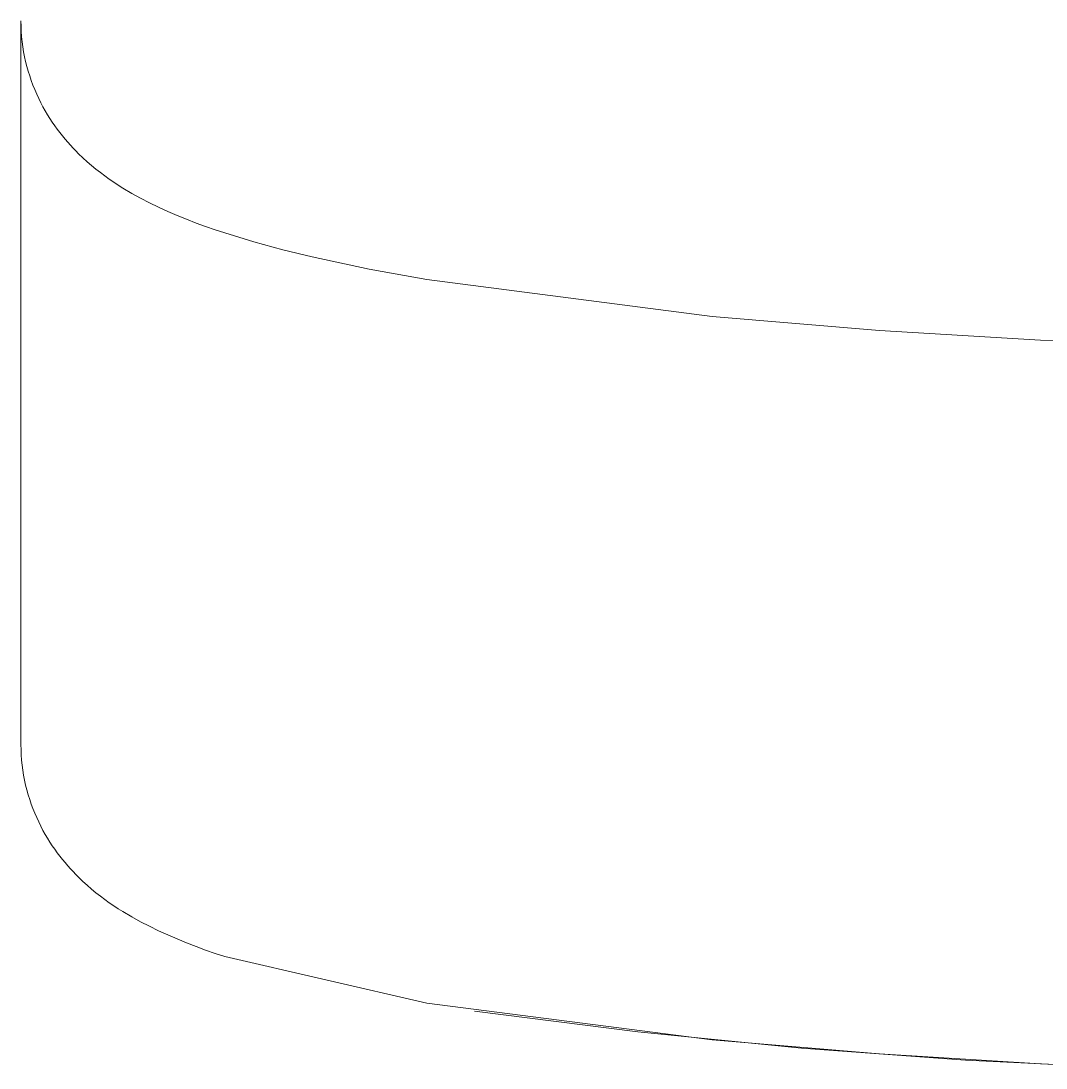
# Model space of a CAD drawing. Header units: inches. Extents: x -9 to 187, y -3 to 135.
# Drawn here: x 43.114 to 43.639, y 112.526 to 113.062 of the extents above; entities that cross this region are included whole.
import ezdxf

# ---------------------------------------------------------------- set-up
doc = ezdxf.new("R2010")
doc.units = ezdxf.units.IN
doc.layers.add('ZANO_R', color=7, linetype='Continuous', lineweight=0)

msp = doc.modelspace()

# ---------------------------------------------------------------- linework, layer by layer
at = {"layer": 'ZANO_R'}
for p, q in [((43.11391, 112.7425), (43.11391, 113.06207)), ((43.11395, 113.05938), (43.11391, 113.06207)), ((43.11407, 113.05672), (43.11395, 113.05938)), ((43.11426, 113.05408), (43.11407, 113.05672)), ((43.11453, 113.05146), (43.11426, 113.05408)), ((43.11488, 113.04888), (43.11453, 113.05146)), ((43.11529, 113.04632), (43.11488, 113.04888)), ((43.11578, 113.04378), (43.11529, 113.04632)), ((43.11633, 113.04128), (43.11578, 113.04378)), ((43.11695, 113.03881), (43.11633, 113.04128)), ((43.11763, 113.03637), (43.11695, 113.03881)), ((43.11838, 113.03396), (43.11763, 113.03637)), ((43.11919, 113.03158), (43.11838, 113.03396)), ((43.12006, 113.02924), (43.11919, 113.03158)), ((43.12099, 113.02693), (43.12006, 113.02924)), ((43.12197, 113.02465), (43.12099, 113.02693)), ((43.12301, 113.02241), (43.12197, 113.02465)), ((43.12409, 113.02023), (43.12301, 113.02241)), ((43.1252, 113.01812), (43.12409, 113.02023)), ((43.12635, 113.01606), (43.1252, 113.01812)), ((43.12753, 113.01406), (43.12635, 113.01606)), ((43.12874, 113.01212), (43.12753, 113.01406)), ((43.12997, 113.01024), (43.12874, 113.01212)), ((43.13123, 113.00841), (43.12997, 113.01024)), ((43.13252, 113.00663), (43.13123, 113.00841)), ((43.13382, 113.0049), (43.13252, 113.00663)), ((43.13515, 113.00323), (43.13382, 113.0049)), ((43.1365, 113.0016), (43.13515, 113.00323)), ((43.13786, 113.00002), (43.1365, 113.0016)), ((43.13924, 112.99848), (43.13786, 113.00002)), ((43.14063, 112.99699), (43.13924, 112.99848)), ((43.14203, 112.99554), (43.14063, 112.99699)), ((43.14344, 112.99413), (43.14203, 112.99554)), ((43.14563, 112.99203), (43.14344, 112.99413)), ((43.14784, 112.99001), (43.14563, 112.99203)), ((43.15007, 112.98808), (43.14784, 112.99001)), ((43.15233, 112.98622), (43.15007, 112.98808)), ((43.15459, 112.98444), (43.15233, 112.98622)), ((43.15687, 112.98273), (43.15459, 112.98444)), ((43.15915, 112.98109), (43.15687, 112.98273)), ((43.16145, 112.97952), (43.15915, 112.98109)), ((43.16374, 112.97801), (43.16145, 112.97952)), ((43.16604, 112.97657), (43.16374, 112.97801)), ((43.17062, 112.97384), (43.16604, 112.97657)), ((43.17518, 112.97133), (43.17062, 112.97384)), ((43.17968, 112.969), (43.17518, 112.97133)), ((43.18438, 112.96676), (43.17968, 112.969)), ((43.18911, 112.9646), (43.18438, 112.96676)), ((43.1939, 112.96253), (43.18911, 112.9646)), ((43.19872, 112.96055), (43.1939, 112.96253)), ((43.20357, 112.95866), (43.19872, 112.96055)), ((43.20846, 112.95687), (43.20357, 112.95866)), ((43.21339, 112.95516), (43.20846, 112.95687)), ((43.21834, 112.95356), (43.21339, 112.95516)), ((43.23308, 112.94908), (43.21834, 112.95356)), ((43.24793, 112.94501), (43.23308, 112.94908)), ((43.2629, 112.94137), (43.24793, 112.94501)), ((43.29217, 112.93508), (43.2629, 112.94137)), ((43.32162, 112.92967), (43.29217, 112.93508)), ((43.4678, 112.91082), (43.32162, 112.92967)), ((43.5534, 112.90369), (43.4678, 112.91082)), ((43.63583, 112.89868), (43.5534, 112.90369)), ((43.68153, 112.89657), (43.63583, 112.89868)), ((43.11391, 112.74235), (43.11391, 112.7425)), ((43.11391, 112.69181), (43.11391, 112.74235)), ((43.11395, 112.68909), (43.11391, 112.69178)), ((43.11407, 112.68642), (43.11395, 112.68909)), ((43.11426, 112.68378), (43.11407, 112.68642)), ((43.11453, 112.68117), (43.11426, 112.68378)), ((43.11488, 112.67858), (43.11453, 112.68117)), ((43.11529, 112.67602), (43.11488, 112.67858)), ((43.11578, 112.67349), (43.11529, 112.67602)), ((43.11633, 112.67099), (43.11578, 112.67349)), ((43.11695, 112.66851), (43.11633, 112.67099)), ((43.11763, 112.66607), (43.11695, 112.66851)), ((43.11838, 112.66366), (43.11763, 112.66607)), ((43.11919, 112.66128), (43.11838, 112.66366)), ((43.12006, 112.65894), (43.11919, 112.66128)), ((43.12099, 112.65663), (43.12006, 112.65894)), ((43.12197, 112.65435), (43.12099, 112.65663)), ((43.12301, 112.65212), (43.12197, 112.65435)), ((43.12409, 112.64994), (43.12301, 112.65212)), ((43.1252, 112.64782), (43.12409, 112.64994)), ((43.12635, 112.64576), (43.1252, 112.64782)), ((43.12753, 112.64377), (43.12635, 112.64576)), ((43.12874, 112.64183), (43.12753, 112.64377)), ((43.12997, 112.63994), (43.12874, 112.64183)), ((43.13123, 112.63811), (43.12997, 112.63994)), ((43.13252, 112.63633), (43.13123, 112.63811)), ((43.13382, 112.63461), (43.13252, 112.63633)), ((43.13515, 112.63293), (43.13382, 112.63461)), ((43.1365, 112.6313), (43.13515, 112.63293)), ((43.13786, 112.62972), (43.1365, 112.6313)), ((43.13924, 112.62818), (43.13786, 112.62972)), ((43.14063, 112.62669), (43.13924, 112.62818)), ((43.14203, 112.62524), (43.14063, 112.62669)), ((43.14344, 112.62383), (43.14203, 112.62524)), ((43.14563, 112.62173), (43.14344, 112.62383)), ((43.14784, 112.61972), (43.14563, 112.62173)), ((43.15007, 112.61778), (43.14784, 112.61972)), ((43.15233, 112.61593), (43.15007, 112.61778)), ((43.15459, 112.61414), (43.15233, 112.61593)), ((43.15687, 112.61244), (43.15459, 112.61414)), ((43.15915, 112.6108), (43.15687, 112.61244)), ((43.16145, 112.60923), (43.15915, 112.6108)), ((43.16374, 112.60772), (43.16145, 112.60923)), ((43.16604, 112.60627), (43.16374, 112.60772)), ((43.17062, 112.60355), (43.16604, 112.60627)), ((43.17518, 112.60103), (43.17062, 112.60355)), ((43.17968, 112.59871), (43.17518, 112.60103)), ((43.18438, 112.59646), (43.17968, 112.59871)), ((43.18911, 112.5943), (43.18438, 112.59646)), ((43.1939, 112.59223), (43.18911, 112.5943)), ((43.19872, 112.59025), (43.1939, 112.59223)), ((43.20357, 112.58837), (43.19872, 112.59025)), ((43.20846, 112.58657), (43.20357, 112.58837)), ((43.21339, 112.58487), (43.20846, 112.58657)), ((43.21834, 112.58326), (43.21339, 112.58487)), ((43.32162, 112.55938), (43.21834, 112.58326)), ((43.4678, 112.54053), (43.32162, 112.55938)), ((43.42968, 112.54474), (43.34615, 112.55531)), ((43.51346, 112.53635), (43.42968, 112.54474)), ((43.5534, 112.53339), (43.4678, 112.54053)), ((43.59743, 112.53016), (43.51346, 112.53635)), ((43.63583, 112.52839), (43.5534, 112.53339)), ((43.68153, 112.52617), (43.59743, 112.53016)), ((43.68153, 112.52628), (43.63583, 112.52839))]:
    msp.add_line(p, q, dxfattribs=at)

doc.saveas('drawing.dxf')
